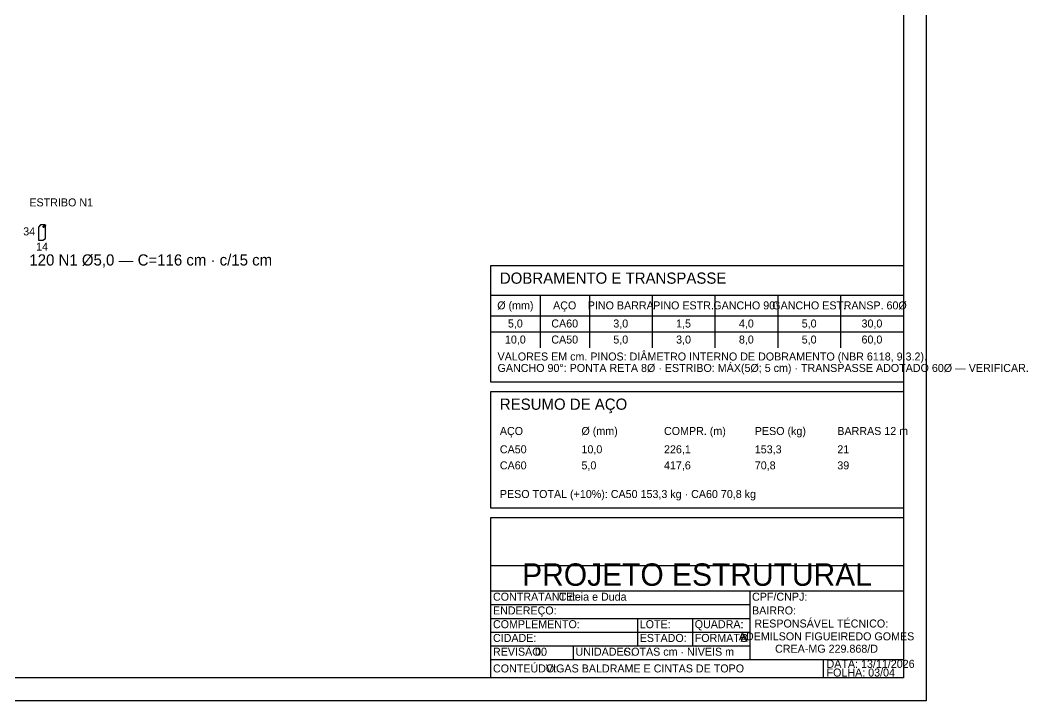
# Model space of a CAD drawing. Header units: millimetres. Extents: x 0 to 3648, y 0 to 594.
# Drawn here: x 2287.8 to 2727.3, y 0 to 297 of the extents above; entities that cross this region are included whole.
import ezdxf
from ezdxf.enums import TextEntityAlignment as Align

# ---------------------------------------------------------------- set-up
doc = ezdxf.new("R2010")
doc.units = ezdxf.units.MM
for name, color, linetype in [('ESTRIBOS', 30, 'CONTINUOUS'), ('FORMAS', 7, 'CONTINUOUS'), ('MOLDURA', 7, 'CONTINUOUS'), ('SECUNDARIAS', 8, 'CONTINUOUS'), ('TEXTOS', 2, 'CONTINUOUS')]:
    doc.layers.add(name, color=color, linetype=linetype)

msp = doc.modelspace()

# ---------------------------------------------------------------- linework, layer by layer
at = {"layer": 'ESTRIBOS'}
for p, q in [((2296.64032, 207.73354), (2295.78496, 206.67509)), ((2295.78496, 206.67509), (2295.78496, 204.76125)), ((2298.55414, 207.73354), (2296.64032, 207.73354)), ((2297.69752, 206.87685), (2297.57507, 206.75447)), ((2297.81996, 206.99924), (2297.69752, 206.87685)), ((2297.94228, 207.12162), (2297.81996, 206.99924)), ((2298.0646, 207.244), (2297.94228, 207.12162)), ((2298.12758, 206.69156), (2298.00526, 206.56917)), ((2298.18705, 207.36639), (2298.0646, 207.244)), ((2298.2499, 206.81394), (2298.12758, 206.69156)), ((2298.3095, 207.48877), (2298.18705, 207.36639)), ((2298.37235, 206.93632), (2298.2499, 206.81394)), ((2298.43182, 207.61115), (2298.3095, 207.48877)), ((2298.49479, 207.05871), (2298.37235, 206.93632)), ((2298.55414, 207.73354), (2298.43182, 207.61115)), ((2298.61711, 207.18109), (2298.49479, 207.05871)), ((2298.55414, 207.73354), (2298.61649, 207.73)), ((2298.61649, 207.73), (2298.67758, 207.71776)), ((2298.73943, 207.30347), (2298.61711, 207.18109)), ((2298.67758, 207.71776), (2298.73518, 207.694)), ((2298.73518, 207.694), (2298.78501, 207.6566)), ((2298.86188, 207.42586), (2298.73943, 207.30347)), ((2298.78501, 207.6566), (2298.82232, 207.60686)), ((2298.82232, 207.60686), (2298.8461, 207.54927)), ((2298.8461, 207.54927), (2298.85825, 207.48814)), ((2298.85825, 207.48814), (2298.86188, 207.42586)), ((2298.86188, 205.51198), (2298.86188, 207.42586)), ((2295.78496, 204.76125), (2295.78496, 202.84741)), ((2295.78496, 202.84741), (2295.78496, 200.93353)), ((2298.00526, 206.56917), (2297.88281, 206.44679)), ((2298.86188, 203.59817), (2298.86188, 205.51198)), ((2298.86188, 201.68429), (2298.86188, 203.59817)), ((2295.78496, 200.93353), (2297.69877, 200.93353)), ((2297.69877, 200.93353), (2298.86188, 201.68429))]:
    msp.add_line(p, q, dxfattribs=at)
at = {"layer": 'FORMAS'}
for p, q in [((2493, 190.00001), (2673, 190.00001)), ((2493, 139), (2493, 190.00001)), ((2673, 190.00001), (2673, 139)), ((2673, 139), (2493, 139)), ((2493, 135.00001), (2673, 135.00001)), ((2493, 84), (2493, 135.00001)), ((2673, 135.00001), (2673, 84)), ((2673, 84), (2493, 84)), ((2493, 80.00001), (2673, 80.00001)), ((2493, 9.99997), (2493, 80.00001)), ((2673, 80.00001), (2673, 9.99997)), ((2673, 9.99997), (2493, 9.99997))]:
    msp.add_line(p, q, dxfattribs=at)
at = {"layer": 'MOLDURA'}
for p, q in [((2683, 594), (2683, -0.00003)), ((2673, 584), (2673, 9.99997)), ((2673, 9.99997), (1862.00003, 9.99997)), ((2683, -0.00003), (1842.00003, -0.00003))]:
    msp.add_line(p, q, dxfattribs=at)
at = {"layer": 'SECUNDARIAS'}
for p, q in [((2493, 176.99999), (2673, 176.99999)), ((2514.52168, 176.99999), (2514.52168, 154)), ((2536.04337, 176.99999), (2536.04337, 154)), ((2563.4347, 176.99999), (2563.4347, 154)), ((2590.82602, 176.99999), (2590.82602, 154)), ((2618.21735, 176.99999), (2618.21735, 154)), ((2645.60867, 176.99999), (2645.60867, 154)), ((2493, 167.99999), (2673, 167.99999)), ((2493, 161.00001), (2673, 161.00001)), ((2493, 59), (2673, 59)), ((2493, 48.00003), (2673, 48.00003)), ((2606.00005, 48.00003), (2606.00005, 29.99997)), ((2606.00005, 48.00003), (2606.00005, 18.00003)), ((2493, 41.99999), (2606.00005, 41.99999)), ((2606.00005, 41.99999), (2606.00005, 36.00001)), ((2493, 36.00001), (2606.00005, 36.00001)), ((2556.9999, 36.00001), (2556.9999, 29.99997)), ((2581.00005, 36.00001), (2581.00005, 29.99997)), ((2493, 29.99997), (2606.00005, 29.99997)), ((2556.9999, 29.99997), (2556.9999, 24)), ((2581.00005, 29.99997), (2581.00005, 24)), ((2493, 24), (2606.00005, 24)), ((2529.0001, 24), (2529.0001, 18.00003)), ((2493, 18.00003), (2606.00005, 18.00003)), ((2493, 18.00003), (2673, 18.00003)), ((2638, 18.00003), (2638, 9.99997))]:
    msp.add_line(p, q, dxfattribs=at)

# ---------------------------------------------------------------- texts
at = {"layer": 'TEXTOS'}
for s, height, p in [('ESTRIBO N1', 3.49231, (2291.78493, 215.73352)), ('120 N1 Ø5,0 — C=116 cm · c/15 cm', 4.88718, (2291.78493, 189.93352)), ('DOBRAMENTO E TRANSPASSE', 4.88827, (2497.00003, 181.99999)), ('VALORES EM cm. PINOS: DIÂMETRO INTERNO DE DOBRAMENTO (NBR 6118, 9.3.2).', 3.49162, (2496.00005, 148.50001)), ('GANCHO 90°: PONTA RETA 8Ø · ESTRIBO: MÁX(5Ø; 5 cm) · TRANSPASSE ADOTADO 60Ø — VERIFICAR.', 3.49162, (2496.00005, 143.50001)), ('RESUMO DE AÇO', 4.88827, (2497.00003, 126.99999)), ('AÇO', 3.49162, (2497.00003, 116.00001)), ('Ø (mm)', 3.49162, (2532.60011, 116.00001)), ('COMPR. (m)', 3.49162, (2568.59996, 116.00001)), ('PESO (kg)', 3.49162, (2608.20007, 116.00001)), ('BARRAS 12 m', 3.49162, (2644.19992, 116.00001)), ('CA50', 3.49162, (2497.00003, 107.99999)), ('10,0', 3.49162, (2532.60011, 107.99999)), ('226,1', 3.49162, (2568.59996, 107.99999)), ('153,3', 3.49162, (2608.20007, 107.99999)), ('21', 3.49162, (2644.19992, 107.99999)), ('CA60', 3.49162, (2497.00003, 101.00001)), ('5,0', 3.49162, (2532.60011, 101.00001)), ('417,6', 3.49162, (2568.59996, 101.00001)), ('70,8', 3.49162, (2608.20007, 101.00001)), ('39', 3.49162, (2644.19992, 101.00001)), ('PESO TOTAL (+10%): CA50 153,3 kg · CA60 70,8 kg', 3.49162, (2497.00003, 88.50001)), ('CONTRATANTE:', 3.49162, (2494.0001, 43.70002)), ('Cirleia e Duda', 3.49162, (2522.68349, 43.70002)), ('CPF/CNPJ:', 3.49162, (2606.9999, 43.70002)), ('ENDEREÇO:', 3.49162, (2494.0001, 37.69998)), ('BAIRRO:', 3.49162, (2606.9999, 37.69998)), ('COMPLEMENTO:', 3.49162, (2494.0001, 31.70001)), ('LOTE:', 3.49162, (2558, 31.70001)), ('QUADRA:', 3.49162, (2581.9999, 31.70001)), ('RESPONSÁVEL TÉCNICO:', 3.49162, (2608, 31.99999)), ('CIDADE:', 3.49162, (2494.0001, 25.69997)), ('ESTADO:', 3.49162, (2558, 25.69997)), ('FORMATO:', 3.49162, (2581.9999, 25.69997)), ('A', 3.49162, (2601.98012, 25.69997)), ('REVISÃO:', 3.49162, (2494.0001, 19.69999)), ('00', 3.49162, (2512.37049, 19.69999)), ('UNIDADES:', 3.49162, (2529.99995, 19.69999)), ('COTAS cm · NÍVEIS m', 3.49162, (2550.90415, 19.69999)), ('DATA: 13/11/2026', 3.49162, (2639.4999, 14.40002)), ('CONTEÚDO:', 3.49162, (2494.0001, 12.4)), ('VIGAS BALDRAME E CINTAS DE TOPO', 3.49162, (2517.13286, 12.4)), ('FOLHA: 03/04', 3.49162, (2639.4999, 10.6))]:
    msp.add_text(s, height=height, dxfattribs=at).set_placement(p)
msp.add_text('34', height=3.49231, dxfattribs=at).set_placement((2294.28493, 203.08353), align=Align.RIGHT)
for s, height, p in [('14', 3.49231, (2297.32342, 196.43352)), ('Ø (mm)', 3.49162, (2503.76097, 170.80001)), ('AÇO', 3.49162, (2525.28265, 170.80001)), ('PINO BARRA', 3.49162, (2549.73928, 170.80001)), ('PINO ESTR.', 3.49162, (2577.13061, 170.80001)), ('GANCHO 90°', 3.49162, (2604.52168, 170.80001)), ('GANCHO EST.', 3.49162, (2631.91301, 170.80001)), ('TRANSP. 60Ø', 3.49162, (2659.30434, 170.80001)), ('5,0', 3.49162, (2503.76097, 162.89999)), ('CA60', 3.49162, (2525.28265, 162.89999)), ('3,0', 3.49162, (2549.73928, 162.89999)), ('1,5', 3.49162, (2577.13061, 162.89999)), ('4,0', 3.49162, (2604.52168, 162.89999)), ('5,0', 3.49162, (2631.91301, 162.89999)), ('30,0', 3.49162, (2659.30434, 162.89999)), ('10,0', 3.49162, (2503.76097, 155.90001)), ('CA50', 3.49162, (2525.28265, 155.90001)), ('5,0', 3.49162, (2549.73928, 155.90001)), ('3,0', 3.49162, (2577.13061, 155.90001)), ('8,0', 3.49162, (2604.52168, 155.90001)), ('5,0', 3.49162, (2631.91301, 155.90001)), ('60,0', 3.49162, (2659.30434, 155.90001)), ('PROJETO ESTRUTURAL', 9.77654, (2583, 50.19998)), ('ADEMILSON FIGUEIREDO GOMES', 3.49162, (2639.4999, 26.40003)), ('CREA-MG 229.868/D', 3.49162, (2639.4999, 21.00001))]:
    msp.add_text(s, height=height, dxfattribs=at).set_placement(p, align=Align.CENTER)

doc.saveas('drawing.dxf')
